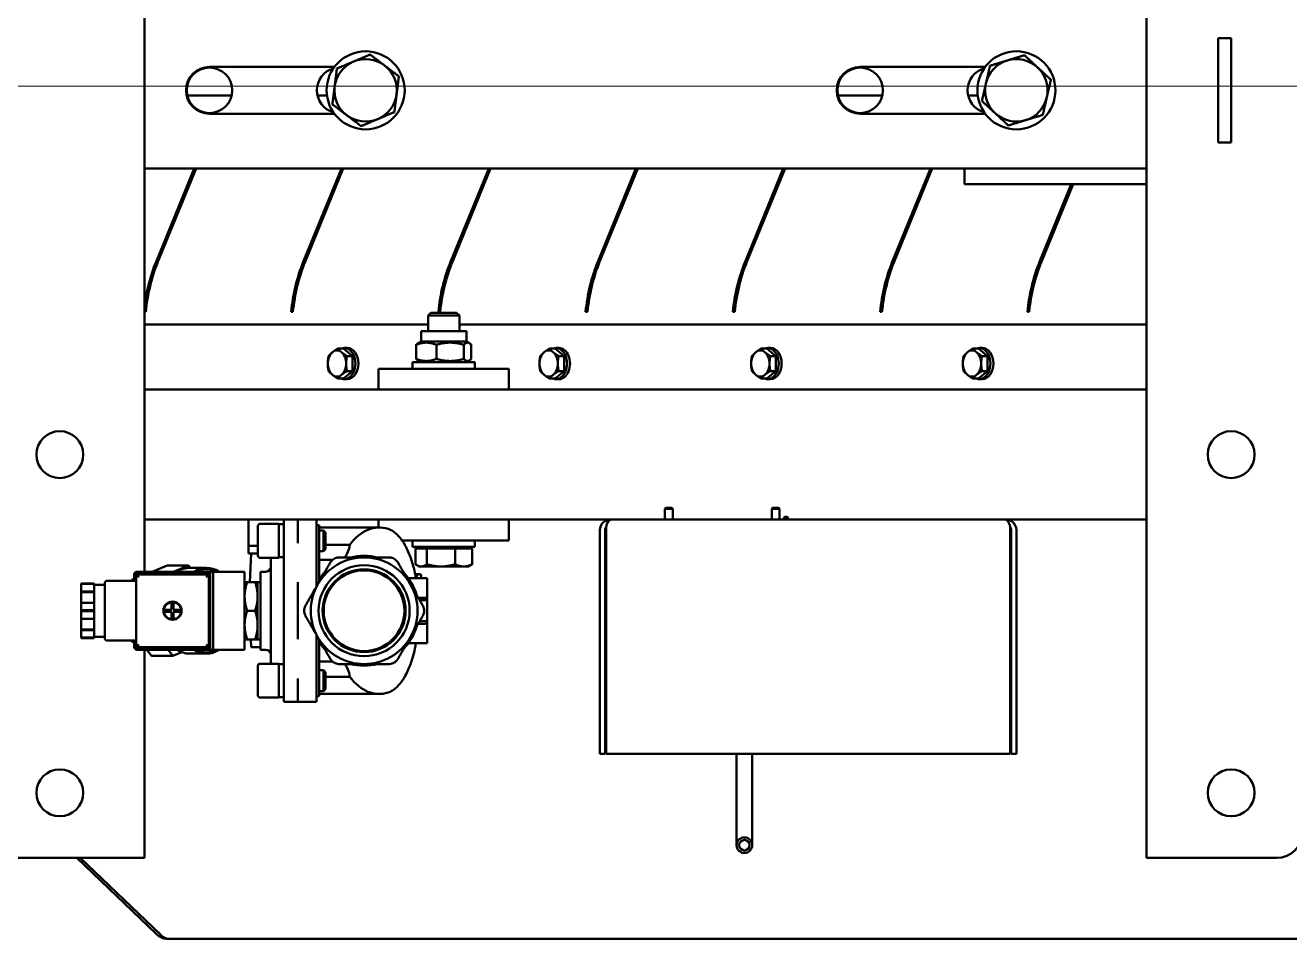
# Model space of a CAD drawing. Extents: x -3873 to 164127, y 7129 to 96529.
# Drawn here: x 45787.1 to 46272.8, y 64264.3 to 64615.4 of the extents above; entities that cross this region are included whole.
import ezdxf

# ---------------------------------------------------------------- set-up
doc = ezdxf.new("R2010")
doc.units = 0
doc.layers.add('LAYOUT Kromeka', color=1, linetype='CONTINUOUS', lineweight=5)
doc.layers.add('Visible (ISO)', color=7, linetype='CONTINUOUS', lineweight=50)

# ---------------------------------------------------------------- blocks, each defined once
blk = doc.blocks.new('KD45-Shackle washer')
at = {"layer": 'Visible (ISO)', "color": 0}
for p, q in [((6843.57, 5576.07), (7540.78, 5576.07)), ((7541.58, 5576.07), (7490.03, 5576.07)), ((7574.63, 5545), (7543.87, 5574.48)), ((7575.92, 5545), (7545.32, 5574.29)), ((7152, 5545), (7115, 5545)), ((7152, 5545), (7165, 5545)), ((7165, 4955), (7165, 5545)), ((7563, 5545), (7550, 5545)), ((7550, 5545), (7550, 5465)), ((7563, 5545), (7600, 5545)), ((7316.5, 5505), (7316.5, 5540.1)), ((7322.5, 5505), (7322.5, 5540.1)), ((7215, 5505), (7215, 5419)), ((7217, 5505), (7215, 5505)), ((7217, 5419), (7217, 5505)), ((7217.35, 5419), (7217.35, 5505)), ((7217.35, 5505), (7372.65, 5505)), ((7372.65, 5505), (7372.65, 5419)), ((7373, 5419), (7373, 5505)), ((7373, 5505), (7375, 5505)), ((7375, 5419), (7375, 5505)), ((7483.89, 5485), (7491.09, 5485)), ((7483.89, 5477), (7483.89, 5485)), ((7491.09, 5485), (7496.39, 5485)), ((7491.09, 5485), (7491.09, 5477)), ((7496.39, 5485), (7496.39, 5476)), ((7482.89, 5482), (7459.82, 5482)), ((7480.39, 5480.1), (7481.16, 5480.87)), ((7480.39, 5473.64), (7480.39, 5480.1)), ((7481.16, 5472.87), (7481.16, 5480.87)), ((7481.16, 5480.87), (7482.89, 5480.87)), ((7482.89, 5476.87), (7482.89, 5482.87)), ((7483.89, 5482.87), (7482.89, 5482.87)), ((7496.39, 5483.22), (7498.39, 5483.22)), ((7498.39, 5470.37), (7498.39, 5483.37)), ((7498.39, 5483.37), (7505.59, 5483.37)), ((7506.39, 5471.17), (7506.39, 5482.57)), ((7471.09, 5475.35), (7480.39, 5475.35)), ((7482.89, 5476.87), (7482.89, 5461.04)), ((7483.89, 5477), (7483.89, 5460.99)), ((7491.09, 5476), (7491.09, 5477)), ((7496.39, 5424), (7496.39, 5476)), ((7480.39, 5473.64), (7481.16, 5472.87)), ((7481.16, 5472.87), (7482.89, 5472.87)), ((7496.39, 5470.52), (7498.39, 5470.52)), ((7498.39, 5470.37), (7505.59, 5470.37)), ((7501.39, 5470.37), (7501.39, 5429.63)), ((7482.89, 5469.53), (7477.73, 5469.53)), ((7505.39, 5465), (7503.39, 5465)), ((7505.39, 5465), (7505.39, 5435)), ((7523.59, 5465), (7511.49, 5465)), ((7511.49, 5435), (7511.49, 5465)), ((7523.59, 5435), (7523.59, 5465)), ((7552.89, 5465), (7523.59, 5465)), ((7532.56, 5466.5), (7526.19, 5466.5)), ((7535.59, 5465.93), (7539.12, 5467.38)), ((7547.25, 5467.38), (7539.12, 5467.38)), ((7539.12, 5467.38), (7540.87, 5465)), ((7549, 5465), (7547.25, 5467.38)), ((7441.39, 5455), (7441.39, 5462.5)), ((7448.57, 5462.5), (7441.39, 5462.5)), ((7482.51, 5462.63), (7482.89, 5462.63)), ((7483.89, 5460.99), (7483.89, 5459.3)), ((7491.09, 5457.99), (7491.09, 5460.99)), ((7505.39, 5464), (7509, 5464)), ((7506.49, 5461), (7505.39, 5461)), ((7506.49, 5461), (7506.49, 5455.5)), ((7510.51, 5461), (7507.47, 5461)), ((7509.12, 5461), (7509, 5464)), ((7524.69, 5463), (7524.69, 5464.5)), ((7524.69, 5464.5), (7526.19, 5464.5)), ((7524.69, 5463), (7524.69, 5437)), ((7525.24, 5437.05), (7525.24, 5462.95)), ((7526.24, 5462.95), (7525.53, 5463.66)), ((7552.19, 5464.5), (7526.19, 5464.5)), ((7552.14, 5463.95), (7526.24, 5463.95)), ((7552.85, 5463.66), (7552.14, 5462.95)), ((7552.19, 5464.5), (7552.69, 5464.5)), ((7553.14, 5453.81), (7553.14, 5462.95)), ((7553.14, 5461.5), (7564.24, 5461.5)), ((7553.69, 5463.5), (7553.69, 5463)), ((7553.69, 5461.5), (7553.69, 5463)), ((7553.89, 5461.5), (7553.89, 5464)), ((7553.99, 5462), (7553.99, 5461.5)), ((7554.79, 5462), (7553.99, 5462)), ((7554.79, 5462), (7554.79, 5461.5)), ((7565.24, 5439.5), (7565.24, 5460.5)), ((7565.24, 5460), (7569.24, 5460)), ((7574.24, 5460.5), (7569.24, 5460.5)), ((7569.24, 5460.28), (7569.24, 5460.5)), ((7569.24, 5460.28), (7574.24, 5460.28)), ((7569.24, 5457.42), (7569.24, 5460.28)), ((7574.24, 5460.28), (7574.24, 5460.5)), ((7574.24, 5460.28), (7574.24, 5457.42)), ((7441.39, 5454.23), (7441.39, 5455)), ((7444.81, 5455), (7441.39, 5455)), ((7491.09, 5457.99), (7491.09, 5442.01)), ((7506.49, 5455.5), (7506.49, 5444.5)), ((7574.24, 5457.42), (7569.24, 5457.42)), ((7569.24, 5457.17), (7569.24, 5457.42)), ((7574.24, 5457.17), (7569.24, 5457.17)), ((7569.24, 5455), (7569.24, 5457.17)), ((7569.24, 5453.08), (7569.24, 5455)), ((7574.24, 5457.42), (7574.24, 5457.17)), ((7574.24, 5457.17), (7574.24, 5453.08)), ((7441.39, 5454.23), (7441.39, 5454)), ((7441.39, 5446), (7441.39, 5454)), ((7444.23, 5454), (7441.39, 5454)), ((7535.92, 5450.4), (7538.69, 5450.4)), ((7538.79, 5450.5), (7538.79, 5453.28)), ((7539.59, 5453.28), (7539.59, 5450.5)), ((7539.69, 5450.4), (7542.47, 5450.4)), ((7553.14, 5446.19), (7553.14, 5453.81)), ((7574.24, 5453.08), (7569.24, 5453.08)), ((7569.24, 5450.22), (7569.24, 5453.08)), ((7574.24, 5450.22), (7569.24, 5450.22)), ((7569.24, 5449.78), (7569.24, 5450.22)), ((7574.24, 5453.08), (7574.24, 5450.22)), ((7574.24, 5449.78), (7574.24, 5450.22)), ((7441.39, 5446), (7441.39, 5445.77)), ((7444.23, 5446), (7441.39, 5446)), ((7441.39, 5445), (7441.39, 5445.77)), ((7510.51, 5450), (7507.47, 5450)), ((7538.69, 5449.6), (7535.92, 5449.6)), ((7538.79, 5446.72), (7538.79, 5449.5)), ((7539.59, 5449.5), (7539.59, 5446.72)), ((7542.47, 5449.6), (7539.69, 5449.6)), ((7553.14, 5437.05), (7553.14, 5446.19)), ((7569.24, 5449.78), (7574.24, 5449.78)), ((7569.24, 5446.92), (7569.24, 5449.78)), ((7574.24, 5446.92), (7569.24, 5446.92)), ((7569.24, 5445), (7569.24, 5446.92)), ((7574.24, 5449.78), (7574.24, 5446.92)), ((7574.24, 5446.92), (7574.24, 5442.83)), ((7441.39, 5437.5), (7441.39, 5445)), ((7444.81, 5445), (7441.39, 5445)), ((7483.89, 5440.7), (7483.89, 5439.01)), ((7491.09, 5439.01), (7491.09, 5442.01)), ((7506.49, 5444.5), (7506.49, 5439)), ((7569.24, 5442.83), (7569.24, 5445)), ((7574.24, 5442.83), (7569.24, 5442.83)), ((7569.24, 5442.58), (7569.24, 5442.83)), ((7574.24, 5442.58), (7569.24, 5442.58)), ((7569.24, 5439.72), (7569.24, 5442.58)), ((7574.24, 5442.83), (7574.24, 5442.58)), ((7574.24, 5442.58), (7574.24, 5439.72)), ((7448.57, 5437.5), (7441.39, 5437.5)), ((7443.71, 5436.25), (7443.71, 5437.5)), ((7444.13, 5436), (7443.71, 5436.25)), ((7444.13, 5436), (7444.5, 5436)), ((7444.5, 5436), (7445.97, 5436)), ((7445.29, 5436.25), (7445.29, 5437.5)), ((7482.89, 5437.37), (7482.51, 5437.37)), ((7482.89, 5438.96), (7482.89, 5423.12)), ((7483.89, 5439.01), (7483.89, 5423)), ((7506.49, 5439), (7505.39, 5439)), ((7510.51, 5439), (7507.47, 5439)), ((7509, 5428), (7509.46, 5439)), ((7524.69, 5435.5), (7524.69, 5437)), ((7525.53, 5436.34), (7526.24, 5437.05)), ((7552.14, 5436.05), (7526.24, 5436.05)), ((7552.14, 5437.05), (7552.85, 5436.34)), ((7553.14, 5438.5), (7564.24, 5438.5)), ((7553.69, 5437), (7553.69, 5438.5)), ((7553.69, 5437), (7553.69, 5436.5)), ((7553.89, 5436), (7553.89, 5438.5)), ((7553.99, 5438.5), (7553.99, 5438)), ((7554.79, 5438), (7553.99, 5438)), ((7554.79, 5438.5), (7554.79, 5438)), ((7565.24, 5440), (7569.24, 5440)), ((7574.24, 5439.72), (7569.24, 5439.72)), ((7569.24, 5439.5), (7569.24, 5439.72)), ((7569.24, 5439.5), (7574.24, 5439.5)), ((7574.24, 5439.5), (7574.24, 5439.72)), ((7424.1, 5426.1), (7424.1, 5432.15)), ((7425.5, 5433), (7424.62, 5432.49)), ((7427.34, 5433), (7425.5, 5433)), ((7436.04, 5433), (7427.34, 5433)), ((7430.59, 5426.1), (7430.59, 5432.15)), ((7443.7, 5433), (7436.04, 5433)), ((7441.49, 5426.1), (7441.49, 5432.15)), ((7444.5, 5433), (7443.7, 5433)), ((7444.5, 5433), (7445.38, 5432.49)), ((7445.9, 5426.1), (7445.9, 5432.15)), ((7505.39, 5435), (7503.39, 5435)), ((7511.49, 5435), (7523.59, 5435)), ((7523.59, 5435), (7552.89, 5435)), ((7526.19, 5435.5), (7524.69, 5435.5)), ((7526.19, 5435.5), (7552.19, 5435.5)), ((7532.56, 5433.5), (7526.19, 5433.5)), ((7533.07, 5432.62), (7532.42, 5433.5)), ((7538.87, 5435), (7533.07, 5432.62)), ((7541.2, 5432.62), (7533.07, 5432.62)), ((7541.2, 5432.62), (7547, 5435)), ((7550, 5435), (7550, 4955)), ((7552.69, 5435.5), (7552.19, 5435.5)), ((7430.59, 5426.1), (7424.1, 5426.1)), ((7426.4, 5426.1), (7426.4, 5425.5)), ((7441.49, 5426.1), (7430.59, 5426.1)), ((7445.9, 5426.1), (7441.49, 5426.1)), ((7443.6, 5426.1), (7443.6, 5425.5)), ((7477.73, 5430.47), (7482.89, 5430.47)), ((7480.39, 5426.36), (7481.16, 5427.13)), ((7480.39, 5419.9), (7480.39, 5426.36)), ((7481.16, 5419.13), (7481.16, 5427.13)), ((7481.16, 5427.13), (7482.89, 5427.13)), ((7496.39, 5429.48), (7498.39, 5429.48)), ((7498.39, 5416.63), (7498.39, 5429.63)), ((7498.39, 5429.63), (7505.59, 5429.63)), ((7506.39, 5417.43), (7506.39, 5428.83)), ((7508, 5428), (7506.39, 5428)), ((7508, 5428), (7510, 5428)), ((7510, 5425), (7510, 5428)), ((7410, 5423), (7410, 5415)), ((7410, 5423), (7451.02, 5423)), ((7423, 5425.5), (7447, 5425.5)), ((7423, 5423), (7423, 5425.5)), ((7447, 5423), (7447, 5425.5)), ((7480.39, 5424.65), (7471.09, 5424.65)), ((7482.89, 5417.12), (7482.89, 5423.12)), ((7483.89, 5415), (7483.89, 5423)), ((7491.09, 5423), (7491.09, 5424)), ((7491.09, 5423), (7491.09, 5415)), ((7496.39, 5424), (7496.39, 5415)), ((7506.39, 5425), (7510, 5425)), ((7506.39, 5425), (7508, 5425)), ((7510, 5415), (7510, 5425)), ((7482.89, 5418), (7459.82, 5418)), ((7460, 5415), (7460, 5418)), ((7480.39, 5419.9), (7481.16, 5419.13)), ((7481.16, 5419.13), (7482.89, 5419.13)), ((7483.89, 5417.12), (7482.89, 5417.12)), ((7496.39, 5416.78), (7498.39, 5416.78)), ((7498.39, 5416.63), (7505.59, 5416.63)), ((7165, 5415), (7219, 5415)), ((7219, 5415.06), (7219, 5415)), ((7219.35, 5415), (7219, 5415)), ((7370.65, 5415), (7219.35, 5415)), ((7302.5, 5415), (7302.5, 5414.5)), ((7302.5, 5414.5), (7304.5, 5414.5)), ((7303.1, 5413.9), (7302.5, 5414.5)), ((7303.1, 5413.9), (7303.9, 5413.9)), ((7303.9, 5413.9), (7304.5, 5414.5)), ((7304.5, 5415), (7304.5, 5414.5)), ((7306, 5410.81), (7306, 5415)), ((7309, 5410.81), (7309, 5415)), ((7347, 5410.81), (7347, 5415)), ((7350, 5410.81), (7350, 5415)), ((7371, 5415), (7370.65, 5415)), ((7371, 5415.06), (7371, 5415)), ((7371, 5415), (7483.89, 5415)), ((7483.89, 5415), (7491.09, 5415)), ((7491.09, 5415), (7496.39, 5415)), ((7496.39, 5415), (7550, 5415)), ((7309, 5410.81), (7306, 5410.81)), ((7306.31, 5410.5), (7306, 5410.81)), ((7308.69, 5410.5), (7306.31, 5410.5)), ((7308.69, 5410.5), (7309, 5410.81)), ((7350, 5410.81), (7347, 5410.81)), ((7347.31, 5410.5), (7347, 5410.81)), ((7349.69, 5410.5), (7347.31, 5410.5)), ((7349.69, 5410.5), (7350, 5410.81)), ((7165, 5365), (7550, 5365)), ((7410, 5365), (7410, 5357)), ((7460, 5365), (7460, 5357)), ((7226.05, 5357.89), (7229.58, 5360.77)), ((7226.05, 5352.11), (7226.05, 5357.89)), ((7226.05, 5357.89), (7228.21, 5357.89)), ((7228.1, 5361), (7229.23, 5361)), ((7229.58, 5360.77), (7231.74, 5360.77)), ((7307.37, 5357.89), (7310.9, 5360.77)), ((7307.37, 5352.11), (7307.37, 5357.89)), ((7307.37, 5357.89), (7309.52, 5357.89)), ((7309.42, 5361), (7310.55, 5361)), ((7310.9, 5360.77), (7313.06, 5360.77)), ((7388.68, 5357.89), (7392.22, 5360.77)), ((7388.68, 5352.11), (7388.68, 5357.89)), ((7388.68, 5357.89), (7390.84, 5357.89)), ((7391.86, 5361), (7390.73, 5361)), ((7392.22, 5360.77), (7394.38, 5360.77)), ((7470, 5357.89), (7473.54, 5360.77)), ((7470, 5352.11), (7470, 5357.89)), ((7470, 5357.89), (7472.16, 5357.89)), ((7472.05, 5361), (7473.18, 5361)), ((7473.54, 5360.77), (7475.69, 5360.77)), ((7410, 5357), (7460, 5357)), ((7423, 5357), (7423, 5354.5)), ((7447, 5354.5), (7423, 5354.5)), ((7424.41, 5353.19), (7424.41, 5347.81)), ((7426.3, 5354.5), (7425.17, 5353.85)), ((7427.23, 5353.19), (7427.23, 5347.81)), ((7437.82, 5353.19), (7437.82, 5347.81)), ((7443.7, 5354.5), (7444.83, 5353.85)), ((7445.59, 5353.19), (7445.59, 5347.81)), ((7447, 5357), (7447, 5354.5)), ((7226.05, 5352.11), (7228.21, 5352.11)), ((7229.58, 5349.23), (7226.05, 5352.11)), ((7228.1, 5349), (7229.23, 5349)), ((7229.58, 5349.23), (7231.74, 5349.23)), ((7307.37, 5352.11), (7309.52, 5352.11)), ((7310.9, 5349.23), (7307.37, 5352.11)), ((7309.42, 5349), (7310.55, 5349)), ((7310.9, 5349.23), (7313.06, 5349.23)), ((7388.68, 5352.11), (7390.84, 5352.11)), ((7392.22, 5349.23), (7388.68, 5352.11)), ((7391.86, 5349), (7390.73, 5349)), ((7392.22, 5349.23), (7394.38, 5349.23)), ((7470, 5352.11), (7472.16, 5352.11)), ((7473.54, 5349.23), (7470, 5352.11)), ((7472.05, 5349), (7473.18, 5349)), ((7473.54, 5349.23), (7475.69, 5349.23)), ((7426.3, 5346.5), (7425.17, 5347.15)), ((7443.7, 5346.5), (7426.3, 5346.5)), ((7426.3, 5346.5), (7426.3, 5342.5)), ((7443.7, 5346.5), (7444.83, 5347.15)), ((7443.7, 5346.5), (7443.7, 5342.5)), ((7429, 5340), (7165, 5340)), ((7443.7, 5342.5), (7426.3, 5342.5)), ((7429, 5342.5), (7429, 5336.57)), ((7441, 5342.5), (7441, 5336.57)), ((7550, 5340), (7441, 5340)), ((7210.07, 5335.18), (7210.78, 5335.18)), ((7266.64, 5335.18), (7267.35, 5335.18)), ((7323.21, 5335.18), (7323.92, 5335.18)), ((7379.78, 5335.18), (7380.48, 5335.18)), ((7429, 5336.57), (7441, 5336.57)), ((7430.07, 5335.5), (7429, 5336.57)), ((7439.93, 5335.5), (7430.07, 5335.5)), ((7436.35, 5335.18), (7437.05, 5335.18)), ((7439.93, 5335.5), (7441, 5336.57)), ((7492.91, 5335.18), (7493.62, 5335.18)), ((7549.48, 5335.18), (7550, 5335.18)), ((7193.19, 5286), (7205.4, 5315.9)), ((7206.11, 5315.9), (7193.9, 5286)), ((7247.31, 5280), (7261.97, 5315.9)), ((7262.68, 5315.9), (7248.02, 5280)), ((7303.88, 5280), (7318.54, 5315.9)), ((7319.24, 5315.9), (7304.59, 5280)), ((7360.45, 5280), (7375.11, 5315.9)), ((7375.81, 5315.9), (7361.16, 5280)), ((7417.02, 5280), (7431.67, 5315.9)), ((7432.38, 5315.9), (7417.73, 5280)), ((7473.59, 5280), (7488.24, 5315.9)), ((7488.95, 5315.9), (7474.3, 5280)), ((7530.16, 5280), (7544.81, 5315.9)), ((7545.52, 5315.9), (7530.86, 5280)), ((7235, 5286), (7165, 5286)), ((7235, 5286), (7235, 5280)), ((7165, 5280), (7235, 5280)), ((7235, 5280), (7550, 5280)), ((7132.5, 5270), (7137.5, 5270)), ((7132.5, 5270), (7132.5, 5230)), ((7137.5, 5270), (7137.5, 5230)), ((7227, 5259), (7275, 5259)), ((7477, 5259), (7525, 5259)), ((7233.52, 5251.99), (7229.87, 5251.99)), ((7283.52, 5251.99), (7266.48, 5251.99)), ((7483.52, 5251.99), (7479.87, 5251.99)), ((7533.52, 5251.99), (7516.48, 5251.99)), ((7275, 5241), (7227, 5241)), ((7525, 5241), (7477, 5241)), ((7132.5, 5230), (7137.5, 5230))]:
    blk.add_line(p, q, dxfattribs=at)
for centre, radius in [((7319.5, 5540.1), 3), ((7319.5, 5540.1), 2), ((7132.5, 5520), 9), ((7582.5, 5520), 9), ((7465.59, 5450), 17.48), ((7465.59, 5450), 15.94), ((7465.59, 5450), 15.49), ((7539.19, 5450), 3.5), ((7132.5, 5390), 9), ((7582.5, 5390), 9), ((7215, 5250), 15), ((7465, 5250), 15), ((7275, 5250), 8.75), ((7525, 5250), 8.75)]:
    blk.add_circle(centre, radius, dxfattribs=at)
for centre, radius, start, end in [((7115, 5535), 10, 90, 180), ((7505.59, 5482.57), 0.8, 0, 90), ((7465.59, 5450), 20.5, 90, 150), ((7465.59, 5450), 21.11, 76.1403, 103.8597), ((7465.59, 5450), 20.5, 30, 90), ((7505.59, 5471.17), 0.8, 270, 0), ((7503.39, 5467), 2, 180, 270), ((7552.89, 5464), 1, 0, 90), ((7465.59, 5450), 20.5, 150, 210), ((7465.59, 5450), 21.11, 136.1403, 163.8597), ((7465.59, 5450), 21.11, 36.7547, 43.8597), ((7465.59, 5450), 20.5, 330, 30), ((7526.19, 5463), 1.5, 90, 180), ((7526.24, 5462.95), 1, 135, 180), ((7526.24, 5462.95), 1, 90, 135), ((7552.14, 5462.95), 1, 45, 90), ((7552.19, 5463), 1.5, 0, 90), ((7552.69, 5463.5), 1, 0, 90), ((7552.14, 5462.95), 1, 0, 45), ((7564.24, 5460.5), 1, 0, 90), ((7539.19, 5450), 3.3, 173.0379, 186.9621), ((7539.19, 5450), 3.3, 96.9621, 173.0379), ((7538.69, 5450.5), 0.1, 270, 0), ((7539.19, 5450), 3.3, 83.0379, 96.9621), ((7539.19, 5450), 3.3, 6.9621, 83.0379), ((7539.69, 5450.5), 0.1, 180, 270), ((7539.19, 5450), 3.3, 353.0379, 6.9621), ((7539.19, 5450), 3.3, 186.9621, 263.0379), ((7538.69, 5449.5), 0.1, 0, 90), ((7539.19, 5450), 3.3, 263.0379, 276.9621), ((7539.69, 5449.5), 0.1, 90, 180), ((7539.19, 5450), 3.3, 276.9621, 353.0379), ((7465.59, 5450), 21.11, 196.1403, 223.8597), ((7465.59, 5450), 20.5, 210, 270), ((7465.59, 5450), 20.5, 270, 330), ((7465.59, 5450), 21.11, 316.1403, 323.2453), ((7526.19, 5437), 1.5, 180, 270), ((7526.24, 5437.05), 1, 180, 225), ((7526.24, 5437.05), 1, 225, 270), ((7552.14, 5437.05), 1, 270, 315), ((7552.19, 5437), 1.5, 270, 0), ((7552.69, 5436.5), 1, 270, 0), ((7552.14, 5437.05), 1, 315, 0), ((7552.89, 5436), 1, 270, 0), ((7564.24, 5439.5), 1, 270, 0), ((7503.39, 5433), 2, 90, 180), ((7465.59, 5450), 21.11, 256.1403, 283.8597), ((7505.59, 5428.83), 0.8, 0, 90), ((7219, 5419), 2, 180, 219.5366), ((7371, 5419), 2, 320.4634, 0), ((7505.59, 5417.43), 0.8, 270, 0), ((7215, 5250), 12, 107.0914, 167.0914), ((7215, 5250), 12, 47.0914, 107.0914), ((7465, 5250), 12, 112.8303, 172.8303), ((7465, 5250), 12, 52.8303, 112.8303), ((7215, 5250), 12, 347.0914, 47.0914), ((7225, 5250), 8.75, 286.0685, 73.9315), ((7275, 5250), 9, 270, 90), ((7465, 5250), 12, 352.8303, 52.8303), ((7475, 5250), 8.75, 286.0685, 73.9315), ((7525, 5250), 9, 270, 90), ((7215, 5250), 12, 167.0914, 227.0914), ((7465, 5250), 12, 172.8303, 232.8303), ((7215, 5250), 12, 287.0914, 347.0914), ((7465, 5250), 12, 292.8303, 352.8303), ((7215, 5250), 12, 227.0914, 287.0914), ((7465, 5250), 12, 232.8303, 292.8303)]:
    blk.add_arc(centre, radius, start, end, dxfattribs=at)
for centre, major_axis, ratio, start_param, end_param in [((7540.78, 5570.67), (0, 5.4), 0.707107, 5.890486, 6.283185), ((7543.4, 5570.65), (-3.34, 4.98), 0.639036, 5.043915, 5.87829), ((7459.82, 5450), (0, -32), 0.57735, 2.485331, 3.32833), ((7475.33, 5476.87), (0, -7.5), 0.57735, 4.916081, 5.727125), ((7526.19, 5450), (0, 16.5), 0.707107, 5.853486, 6.712885), ((7526.19, 5450), (0, 16), 0.707107, 5.927764, 6.638607), ((7532.56, 5450), (0, 16), 0.707107, 0.285096, 0.355421), ((7532.56, 5450), (0, 16.5), 0.707107, 5.853486, 6.283185), ((7526.19, 5450), (0, -16.5), 0.707107, 5.853486, 6.712885), ((7526.19, 5450), (0, -16), 0.707107, 5.927764, 6.638607), ((7532.56, 5450), (0, -16), 0.707107, 5.927764, 5.998089), ((7532.56, 5450), (0, -16.5), 0.707107, 0, 0.4297), ((7475.33, 5423.13), (0, -7.5), 0.57735, 3.697653, 4.508697), ((7459.82, 5450), (0, -32), 0.57735, 6.096448, 6.939447), ((7228.1, 5355), (0, -6), 0.707107, 3.141593, 6.283185), ((7229.23, 5355), (0, -6), 0.707107, 2.86595, 6.558828), ((7232.06, 5355), (0, -5), 0.707107, 3.665191, 4.712389), ((7232.06, 5355), (0, 5), 0.707107, 5.759587, 6.806784), ((7232.06, 5355), (0, 5), 0.707107, 4.712389, 5.759587), ((7309.42, 5355), (0, -6), 0.707107, 3.141593, 6.283185), ((7310.55, 5355), (0, -6), 0.707107, 2.86595, 6.558828), ((7313.38, 5355), (0, -5), 0.707107, 3.665191, 4.712389), ((7313.38, 5355), (0, 5), 0.707107, 5.759587, 6.806784), ((7313.38, 5355), (0, 5), 0.707107, 4.712389, 5.759587), ((7390.73, 5355), (0, 6), 0.707107, 0, 3.141593), ((7391.86, 5355), (0, 6), 0.707107, 6.007543, 9.700421), ((7394.69, 5355), (0, -5), 0.707107, 3.665191, 4.712389), ((7394.69, 5355), (0, 5), 0.707107, 5.759587, 6.806784), ((7394.69, 5355), (0, 5), 0.707107, 4.712389, 5.759587), ((7472.05, 5355), (0, -6), 0.707107, 3.141593, 6.283185), ((7473.18, 5355), (0, -6), 0.707107, 2.86595, 6.558828), ((7476.01, 5355), (0, -5), 0.707107, 3.665191, 4.712389), ((7476.01, 5355), (0, 5), 0.707107, 5.759587, 6.806784), ((7476.01, 5355), (0, 5), 0.707107, 4.712389, 5.759587), ((7232.06, 5355), (0, -5), 0.707107, 4.712389, 5.759587), ((7232.06, 5355), (0, 5), 0.707107, 3.665191, 4.712389), ((7313.38, 5355), (0, -5), 0.707107, 4.712389, 5.759587), ((7313.38, 5355), (0, 5), 0.707107, 3.665191, 4.712389), ((7394.69, 5355), (0, -5), 0.707107, 4.712389, 5.759587), ((7394.69, 5355), (0, 5), 0.707107, 3.665191, 4.712389), ((7476.01, 5355), (0, -5), 0.707107, 4.712389, 5.759587), ((7476.01, 5355), (0, 5), 0.707107, 3.665191, 4.712389), ((7232.06, 5355), (0, -5), 0.707107, 5.759587, 6.806784), ((7313.38, 5355), (0, -5), 0.707107, 5.759587, 6.806784), ((7394.69, 5355), (0, -5), 0.707107, 5.759587, 6.806784), ((7476.01, 5355), (0, -5), 0.707107, 5.759587, 6.806784), ((7172.94, 5342.4), (0, 53), 0.707107, 4.18879, 4.575732), ((7173.65, 5342.4), (0, -53), 0.707107, 1.047198, 1.43414), ((7229.51, 5342.4), (0, 53), 0.707107, 4.18879, 4.575732), ((7230.22, 5342.4), (0, -53), 0.707107, 1.047198, 1.43414), ((7286.08, 5342.4), (0, 53), 0.707107, 4.18879, 4.575732), ((7286.79, 5342.4), (0, -53), 0.707107, 1.047198, 1.43414), ((7342.65, 5342.4), (0, 53), 0.707107, 4.18879, 4.575732), ((7343.36, 5342.4), (0, -53), 0.707107, 1.047198, 1.43414), ((7399.22, 5342.4), (0, 53), 0.707107, 4.18879, 4.575732), ((7399.93, 5342.4), (0, -53), 0.707107, 1.047198, 1.43414), ((7455.79, 5342.4), (0, 53), 0.707107, 4.18879, 4.575732), ((7456.49, 5342.4), (0, -53), 0.707107, 1.047198, 1.43414), ((7512.36, 5342.4), (0, 53), 0.707107, 4.18879, 4.575732), ((7513.06, 5342.4), (0, -53), 0.707107, 1.047198, 1.400878)]:
    blk.add_ellipse(centre, major_axis=major_axis, ratio=ratio, start_param=start_param, end_param=end_param, dxfattribs=at)
blk.add_open_spline([(7543.87, 5574.48), (7543.39, 5574.98), (7542.83, 5575.38), (7542.24, 5575.65)], degree=3, dxfattribs=at)
for points, knots in [([(7445.68, 5462.5), (7445.91, 5463.82), (7446.2, 5465.18), (7446.99, 5468.28), (7447.54, 5469.98), (7448.74, 5473.04), (7449.52, 5474.66), (7451.26, 5477.44), (7452.22, 5478.6), (7453.63, 5479.91), (7454.18, 5480.33), (7455.3, 5481.01), (7455.87, 5481.27), (7456.39, 5481.44)], [9.926135, 9.926135, 9.926135, 9.926135, 10.329349, 10.329349, 10.882614, 10.882614, 11.497568, 11.497568, 12.112522, 12.112522, 12.433434, 12.433434, 12.751799, 12.751799, 12.751799, 12.751799]), ([(7456.06, 5470.5), (7455.97, 5470.5), (7455.88, 5470.5), (7455.18, 5470.45), (7454.58, 5470.26), (7453.55, 5469.67), (7453.09, 5469.24), (7452.7, 5468.66), (7452.65, 5468.58), (7452.6, 5468.5)], [1.6587794, 1.6587794, 1.6587794, 1.6587794, 1.6864854, 1.6864854, 1.8638811, 1.8638811, 2.0412768, 2.0412768, 2.0689829, 2.0689829, 2.0689829, 2.0689829]), ([(7478.58, 5468.5), (7478.53, 5468.58), (7478.48, 5468.66), (7478.09, 5469.24), (7477.63, 5469.67), (7476.61, 5470.26), (7476, 5470.45), (7475.31, 5470.5), (7475.21, 5470.5), (7475.12, 5470.5)], [1.6587794, 1.6587794, 1.6587794, 1.6587794, 1.6864854, 1.6864854, 1.8638811, 1.8638811, 2.0412768, 2.0412768, 2.0689829, 2.0689829, 2.0689829, 2.0689829]), ([(7443.07, 5452), (7443.03, 5451.92), (7442.98, 5451.84), (7442.68, 5451.21), (7442.54, 5450.59), (7442.54, 5449.41), (7442.68, 5448.79), (7442.98, 5448.16), (7443.03, 5448.08), (7443.07, 5448)], [1.6587794, 1.6587794, 1.6587794, 1.6587794, 1.6864854, 1.6864854, 1.8638811, 1.8638811, 2.0412768, 2.0412768, 2.0689829, 2.0689829, 2.0689829, 2.0689829]), ([(7488.11, 5448), (7488.15, 5448.08), (7488.2, 5448.16), (7488.5, 5448.79), (7488.64, 5449.41), (7488.64, 5450.59), (7488.5, 5451.21), (7488.2, 5451.84), (7488.15, 5451.92), (7488.11, 5452)], [1.6587794, 1.6587794, 1.6587794, 1.6587794, 1.6864854, 1.6864854, 1.8638811, 1.8638811, 2.0412768, 2.0412768, 2.0689829, 2.0689829, 2.0689829, 2.0689829]), ([(7456.39, 5418.56), (7455.87, 5418.73), (7455.3, 5418.99), (7454.18, 5419.67), (7453.63, 5420.09), (7452.22, 5421.4), (7451.26, 5422.56), (7449.52, 5425.34), (7448.74, 5426.96), (7447.54, 5430.02), (7446.99, 5431.72), (7446.2, 5434.82), (7445.91, 5436.18), (7445.68, 5437.5)], [4.69346, 4.69346, 4.69346, 4.69346, 5.011826, 5.011826, 5.332738, 5.332738, 5.947691, 5.947691, 6.562645, 6.562645, 7.115911, 7.115911, 7.519124, 7.519124, 7.519124, 7.519124]), ([(7452.6, 5431.5), (7452.65, 5431.42), (7452.7, 5431.34), (7453.09, 5430.76), (7453.55, 5430.33), (7454.58, 5429.74), (7455.18, 5429.55), (7455.88, 5429.5), (7455.97, 5429.5), (7456.06, 5429.5)], [1.6587794, 1.6587794, 1.6587794, 1.6587794, 1.6864854, 1.6864854, 1.8638811, 1.8638811, 2.0412768, 2.0412768, 2.0689829, 2.0689829, 2.0689829, 2.0689829]), ([(7475.12, 5429.5), (7475.21, 5429.5), (7475.31, 5429.5), (7476, 5429.55), (7476.61, 5429.74), (7477.63, 5430.33), (7478.09, 5430.76), (7478.48, 5431.34), (7478.53, 5431.42), (7478.58, 5431.5)], [1.6587794, 1.6587794, 1.6587794, 1.6587794, 1.6864854, 1.6864854, 1.8638811, 1.8638811, 2.0412768, 2.0412768, 2.0689829, 2.0689829, 2.0689829, 2.0689829]), ([(7215, 5419), (7215, 5417.75), (7215.63, 5416.51), (7216.64, 5415.77), (7217.32, 5415.27), (7218.16, 5415), (7219, 5415)], [-3.141593, -3.141593, -3.141593, -3.141593, -2.200451, -2.200451, -2.200451, -1.570796, -1.570796, -1.570796, -1.570796]), ([(7219.35, 5415), (7218.73, 5415), (7218.11, 5415.63), (7217.74, 5416.64), (7217.49, 5417.32), (7217.35, 5418.16), (7217.35, 5419)], [1.570796, 1.570796, 1.570796, 1.570796, 2.511938, 2.511938, 2.511938, 3.141593, 3.141593, 3.141593, 3.141593]), ([(7372.65, 5419), (7372.65, 5417.75), (7372.33, 5416.51), (7371.82, 5415.77), (7371.48, 5415.27), (7371.07, 5415), (7370.65, 5415)], [-3.141593, -3.141593, -3.141593, -3.141593, -2.200451, -2.200451, -2.200451, -1.570796, -1.570796, -1.570796, -1.570796]), ([(7371, 5415), (7372.25, 5415), (7373.49, 5415.63), (7374.23, 5416.64), (7374.73, 5417.32), (7375, 5418.16), (7375, 5419)], [1.570796, 1.570796, 1.570796, 1.570796, 2.511938, 2.511938, 2.511938, 3.141593, 3.141593, 3.141593, 3.141593])]:
    blk.add_open_spline(points, degree=3, knots=knots, dxfattribs=at)
for points, weights in [([(7465.59, 5470.5), (7461.06, 5470.5), (7456.06, 5470.5)], [1, 1.03531537107, 1.01952626086]), ([(7475.12, 5470.5), (7470.12, 5470.5), (7465.59, 5470.5)], [1.01952626086, 1.03531537107, 1]), ([(7452.6, 5468.5), (7450.1, 5464.17), (7447.84, 5460.25)], [1.01952626086, 1.03531537107, 1]), ([(7483.34, 5460.25), (7481.08, 5464.17), (7478.58, 5468.5)], [1, 1.03531537107, 1.01952626086]), ([(7447.84, 5460.25), (7445.57, 5456.33), (7443.07, 5452)], [1, 1.03531537107, 1.01952626086]), ([(7488.11, 5452), (7485.61, 5456.33), (7483.34, 5460.25)], [1.01952626086, 1.03531537107, 1]), ([(7507.47, 5461), (7506.49, 5461), (7506.49, 5461)], [1.01001874936, 1.04314139574, 1]), ([(7506.49, 5455.5), (7506.49, 5458.05), (7507.47, 5461)], [1, 1.04314139574, 1.01001874936]), ([(7510.51, 5461), (7511.49, 5458.05), (7511.49, 5455.5)], [1.01001874936, 1.04314139574, 1]), ([(7511.49, 5461), (7511.49, 5461), (7510.51, 5461)], [1, 1.04314139574, 1.01001874936]), ([(7507.47, 5450), (7506.49, 5452.95), (7506.49, 5455.5)], [1.01001874936, 1.04314139574, 1]), ([(7511.49, 5455.5), (7511.49, 5452.95), (7510.51, 5450)], [1, 1.04314139574, 1.01001874936]), ([(7443.07, 5448), (7445.57, 5443.67), (7447.84, 5439.75)], [1.01952626086, 1.03531537107, 1]), ([(7483.34, 5439.75), (7485.61, 5443.67), (7488.11, 5448)], [1, 1.03531537107, 1.01952626086]), ([(7506.49, 5444.5), (7506.49, 5447.05), (7507.47, 5450)], [1, 1.04314139574, 1.01001874936]), ([(7510.51, 5450), (7511.49, 5447.05), (7511.49, 5444.5)], [1.01001874936, 1.04314139574, 1]), ([(7507.47, 5439), (7506.49, 5441.95), (7506.49, 5444.5)], [1.01001874936, 1.04314139574, 1]), ([(7511.49, 5444.5), (7511.49, 5441.95), (7510.51, 5439)], [1, 1.04314139574, 1.01001874936]), ([(7444.5, 5436), (7444.13, 5436), (7443.71, 5436.25)], [1, 1.03903508043, 1.00208254384]), ([(7445.29, 5436.25), (7444.87, 5436), (7444.5, 5436)], [1.00208254384, 1.03903508043, 1]), ([(7445.95, 5436.09), (7445.64, 5436.15), (7445.29, 5436.25)], [1.01937519555, 1.0165638773, 1.00208254384]), ([(7447.84, 5439.75), (7450.1, 5435.83), (7452.6, 5431.5)], [1, 1.03531537107, 1.01952626086]), ([(7478.58, 5431.5), (7481.08, 5435.83), (7483.34, 5439.75)], [1.01952626086, 1.03531537107, 1]), ([(7506.49, 5439), (7506.49, 5439), (7507.47, 5439)], [1, 1.04314139574, 1.01001874936]), ([(7510.51, 5439), (7511.49, 5439), (7511.49, 5439)], [1.01001874936, 1.04314139574, 1]), ([(7427.34, 5433), (7425.84, 5433), (7424.1, 5432.15)], [1, 1.0379548493, 1]), ([(7424.1, 5432.15), (7424.37, 5432.35), (7424.62, 5432.49)], [1, 1.00847626838, 1.01316661074]), ([(7430.59, 5432.15), (7428.85, 5433), (7427.34, 5433)], [1, 1.0379548493, 1]), ([(7436.04, 5433), (7433.51, 5433), (7430.59, 5432.15)], [1, 1.0379548493, 1]), ([(7441.49, 5432.15), (7438.57, 5433), (7436.04, 5433)], [1, 1.0379548493, 1]), ([(7443.7, 5433), (7442.68, 5433), (7441.49, 5432.15)], [1, 1.0379548493, 1]), ([(7445.9, 5432.15), (7444.72, 5433), (7443.7, 5433)], [1, 1.0379548493, 1]), ([(7456.06, 5429.5), (7461.06, 5429.5), (7465.59, 5429.5)], [1.01952626086, 1.03531537107, 1]), ([(7465.59, 5429.5), (7470.12, 5429.5), (7475.12, 5429.5)], [1, 1.03531537107, 1.01952626086]), ([(7228.21, 5357.89), (7229.47, 5358.66), (7230.29, 5359.33)], [1, 1.0379548493, 1]), ([(7228.52, 5355), (7228.52, 5356.34), (7228.21, 5357.89)], [1, 1.0379548493, 1]), ([(7230.29, 5359.33), (7231.11, 5360), (7231.74, 5360.77)], [1, 1.0379548493, 1]), ([(7231.74, 5360.77), (7233.01, 5360), (7233.83, 5359.33)], [1, 1.0379548493, 1]), ([(7233.83, 5359.33), (7234.65, 5358.66), (7235.28, 5357.89)], [1, 1.0379548493, 1]), ([(7235.28, 5357.89), (7235.59, 5356.34), (7235.59, 5355)], [1, 1.0379548493, 1]), ([(7309.52, 5357.89), (7310.79, 5358.66), (7311.61, 5359.33)], [1, 1.0379548493, 1]), ([(7309.84, 5355), (7309.84, 5356.34), (7309.52, 5357.89)], [1, 1.0379548493, 1]), ([(7311.61, 5359.33), (7312.43, 5360), (7313.06, 5360.77)], [1, 1.0379548493, 1]), ([(7313.06, 5360.77), (7314.32, 5360), (7315.14, 5359.33)], [1, 1.0379548493, 1]), ([(7315.14, 5359.33), (7315.96, 5358.66), (7316.6, 5357.89)], [1, 1.0379548493, 1]), ([(7316.6, 5357.89), (7316.91, 5356.34), (7316.91, 5355)], [1, 1.0379548493, 1]), ([(7390.84, 5357.89), (7392.11, 5358.66), (7392.93, 5359.33)], [1, 1.0379548493, 1]), ([(7391.16, 5355), (7391.16, 5356.34), (7390.84, 5357.89)], [1, 1.0379548493, 1]), ([(7392.93, 5359.33), (7393.75, 5360), (7394.38, 5360.77)], [1, 1.0379548493, 1]), ([(7394.38, 5360.77), (7395.64, 5360), (7396.46, 5359.33)], [1, 1.0379548493, 1]), ([(7396.46, 5359.33), (7397.28, 5358.66), (7397.91, 5357.89)], [1, 1.0379548493, 1]), ([(7397.91, 5357.89), (7398.23, 5356.34), (7398.23, 5355)], [1, 1.0379548493, 1]), ([(7472.16, 5357.89), (7473.42, 5358.66), (7474.24, 5359.33)], [1, 1.0379548493, 1]), ([(7472.48, 5355), (7472.48, 5356.34), (7472.16, 5357.89)], [1, 1.0379548493, 1]), ([(7474.24, 5359.33), (7475.06, 5360), (7475.69, 5360.77)], [1, 1.0379548493, 1]), ([(7475.69, 5360.77), (7476.96, 5360), (7477.78, 5359.33)], [1, 1.0379548493, 1]), ([(7477.78, 5359.33), (7478.6, 5358.66), (7479.23, 5357.89)], [1, 1.0379548493, 1]), ([(7479.23, 5357.89), (7479.55, 5356.34), (7479.55, 5355)], [1, 1.0379548493, 1]), ([(7228.21, 5352.11), (7228.52, 5353.66), (7228.52, 5355)], [1, 1.0379548493, 1]), ([(7235.59, 5355), (7235.59, 5353.66), (7235.28, 5352.11)], [1, 1.0379548493, 1]), ([(7309.52, 5352.11), (7309.84, 5353.66), (7309.84, 5355)], [1, 1.0379548493, 1]), ([(7316.91, 5355), (7316.91, 5353.66), (7316.6, 5352.11)], [1, 1.0379548493, 1]), ([(7390.84, 5352.11), (7391.16, 5353.66), (7391.16, 5355)], [1, 1.0379548493, 1]), ([(7398.23, 5355), (7398.23, 5353.66), (7397.91, 5352.11)], [1, 1.0379548493, 1]), ([(7427.23, 5353.19), (7425.82, 5354.77), (7424.41, 5353.19)], [1, 1.15470053838, 1]), ([(7437.82, 5353.19), (7432.53, 5354.77), (7427.23, 5353.19)], [1, 1.15470053838, 1]), ([(7445.59, 5353.19), (7441.71, 5354.77), (7437.82, 5353.19)], [1, 1.15470053838, 1]), ([(7444.83, 5353.85), (7445.19, 5353.64), (7445.59, 5353.19)], [1.05888686425, 1.03955940597, 1]), ([(7472.16, 5352.11), (7472.48, 5353.66), (7472.48, 5355)], [1, 1.0379548493, 1]), ([(7479.55, 5355), (7479.55, 5353.66), (7479.23, 5352.11)], [1, 1.0379548493, 1]), ([(7230.29, 5350.67), (7229.47, 5351.34), (7228.21, 5352.11)], [1, 1.0379548493, 1]), ([(7231.74, 5349.23), (7231.11, 5350), (7230.29, 5350.67)], [1, 1.0379548493, 1]), ([(7233.83, 5350.67), (7233.01, 5350), (7231.74, 5349.23)], [1, 1.0379548493, 1]), ([(7235.28, 5352.11), (7234.65, 5351.34), (7233.83, 5350.67)], [1, 1.0379548493, 1]), ([(7311.61, 5350.67), (7310.79, 5351.34), (7309.52, 5352.11)], [1, 1.0379548493, 1]), ([(7313.06, 5349.23), (7312.43, 5350), (7311.61, 5350.67)], [1, 1.0379548493, 1]), ([(7315.14, 5350.67), (7314.32, 5350), (7313.06, 5349.23)], [1, 1.0379548493, 1]), ([(7316.6, 5352.11), (7315.96, 5351.34), (7315.14, 5350.67)], [1, 1.0379548493, 1]), ([(7392.93, 5350.67), (7392.11, 5351.34), (7390.84, 5352.11)], [1, 1.0379548493, 1]), ([(7394.38, 5349.23), (7393.75, 5350), (7392.93, 5350.67)], [1, 1.0379548493, 1]), ([(7396.46, 5350.67), (7395.64, 5350), (7394.38, 5349.23)], [1, 1.0379548493, 1]), ([(7397.91, 5352.11), (7397.28, 5351.34), (7396.46, 5350.67)], [1, 1.0379548493, 1]), ([(7474.24, 5350.67), (7473.42, 5351.34), (7472.16, 5352.11)], [1, 1.0379548493, 1]), ([(7475.69, 5349.23), (7475.06, 5350), (7474.24, 5350.67)], [1, 1.0379548493, 1]), ([(7477.78, 5350.67), (7476.96, 5350), (7475.69, 5349.23)], [1, 1.0379548493, 1]), ([(7479.23, 5352.11), (7478.6, 5351.34), (7477.78, 5350.67)], [1, 1.0379548493, 1]), ([(7424.41, 5347.81), (7425.82, 5346.23), (7427.23, 5347.81)], [1, 1.15470053838, 1]), ([(7427.23, 5347.81), (7432.53, 5346.23), (7437.82, 5347.81)], [1, 1.15470053838, 1]), ([(7437.82, 5347.81), (7441.71, 5346.23), (7445.59, 5347.81)], [1, 1.15470053838, 1]), ([(7445.59, 5347.81), (7445.19, 5347.36), (7444.83, 5347.15)], [1, 1.03955940597, 1.05888686425]), ([(7204.85, 5259.43), (7208.4, 5260.53), (7211.47, 5261.47)], [1, 1.0379548493, 1]), ([(7211.47, 5261.47), (7214.55, 5262.42), (7218.1, 5263.51)], [1, 1.0379548493, 1]), ([(7218.1, 5263.51), (7220.81, 5260.98), (7223.17, 5258.79)], [1, 1.0379548493, 1]), ([(7453.96, 5258.37), (7457.38, 5259.81), (7460.34, 5261.06)], [1, 1.0379548493, 1]), ([(7460.34, 5261.06), (7463.31, 5262.31), (7466.73, 5263.75)], [1, 1.0379548493, 1]), ([(7466.73, 5263.75), (7469.69, 5261.5), (7472.25, 5259.56)], [1, 1.0379548493, 1]), ([(7203.3, 5252.68), (7204.02, 5255.81), (7204.85, 5259.43)], [1, 1.0379548493, 1]), ([(7223.17, 5258.79), (7225.53, 5256.6), (7228.24, 5254.07)], [1, 1.0379548493, 1]), ([(7453.09, 5251.5), (7453.5, 5254.69), (7453.96, 5258.37)], [1, 1.0379548493, 1]), ([(7472.25, 5259.56), (7474.81, 5257.62), (7477.77, 5255.38)], [1, 1.0379548493, 1]), ([(7201.76, 5245.93), (7202.58, 5249.55), (7203.3, 5252.68)], [1, 1.0379548493, 1]), ([(7228.24, 5254.07), (7227.42, 5250.45), (7226.7, 5247.32)], [1, 1.0379548493, 1]), ([(7452.23, 5244.62), (7452.69, 5248.31), (7453.09, 5251.5)], [1, 1.0379548493, 1]), ([(7477.77, 5255.38), (7477.31, 5251.69), (7476.91, 5248.5)], [1, 1.0379548493, 1]), ([(7226.7, 5247.32), (7225.98, 5244.19), (7225.15, 5240.57)], [1, 1.0379548493, 1]), ([(7476.91, 5248.5), (7476.5, 5245.31), (7476.04, 5241.63)], [1, 1.0379548493, 1]), ([(7206.83, 5241.21), (7204.47, 5243.4), (7201.76, 5245.93)], [1, 1.0379548493, 1]), ([(7457.75, 5240.44), (7455.19, 5242.38), (7452.23, 5244.62)], [1, 1.0379548493, 1]), ([(7476.04, 5241.63), (7472.62, 5240.19), (7469.66, 5238.94)], [1, 1.0379548493, 1]), ([(7211.9, 5236.49), (7209.19, 5239.02), (7206.83, 5241.21)], [1, 1.0379548493, 1]), ([(7218.53, 5238.53), (7215.45, 5237.58), (7211.9, 5236.49)], [1, 1.0379548493, 1]), ([(7225.15, 5240.57), (7221.6, 5239.47), (7218.53, 5238.53)], [1, 1.0379548493, 1]), ([(7463.27, 5236.25), (7460.31, 5238.5), (7457.75, 5240.44)], [1, 1.0379548493, 1]), ([(7469.66, 5238.94), (7466.69, 5237.69), (7463.27, 5236.25)], [1, 1.0379548493, 1])]:
    blk.add_rational_spline(points, weights, degree=2, dxfattribs=at)

msp = doc.modelspace()

# ---------------------------------------------------------------- linework, layer by layer
at = {"layer": 'LAYOUT Kromeka', "ltscale": 20}
msp.add_line((50247.15, 64592.05), (44868.46, 64592.05), dxfattribs=at)

# ---------------------------------------------------------------- block references
at = {"layer": 'LAYOUT Kromeka', "ltscale": 20, "rotation": 180}
msp.add_blockref('KD45-Shackle washer', (53382.81, 69840.4), dxfattribs=at)

doc.saveas('drawing.dxf')
